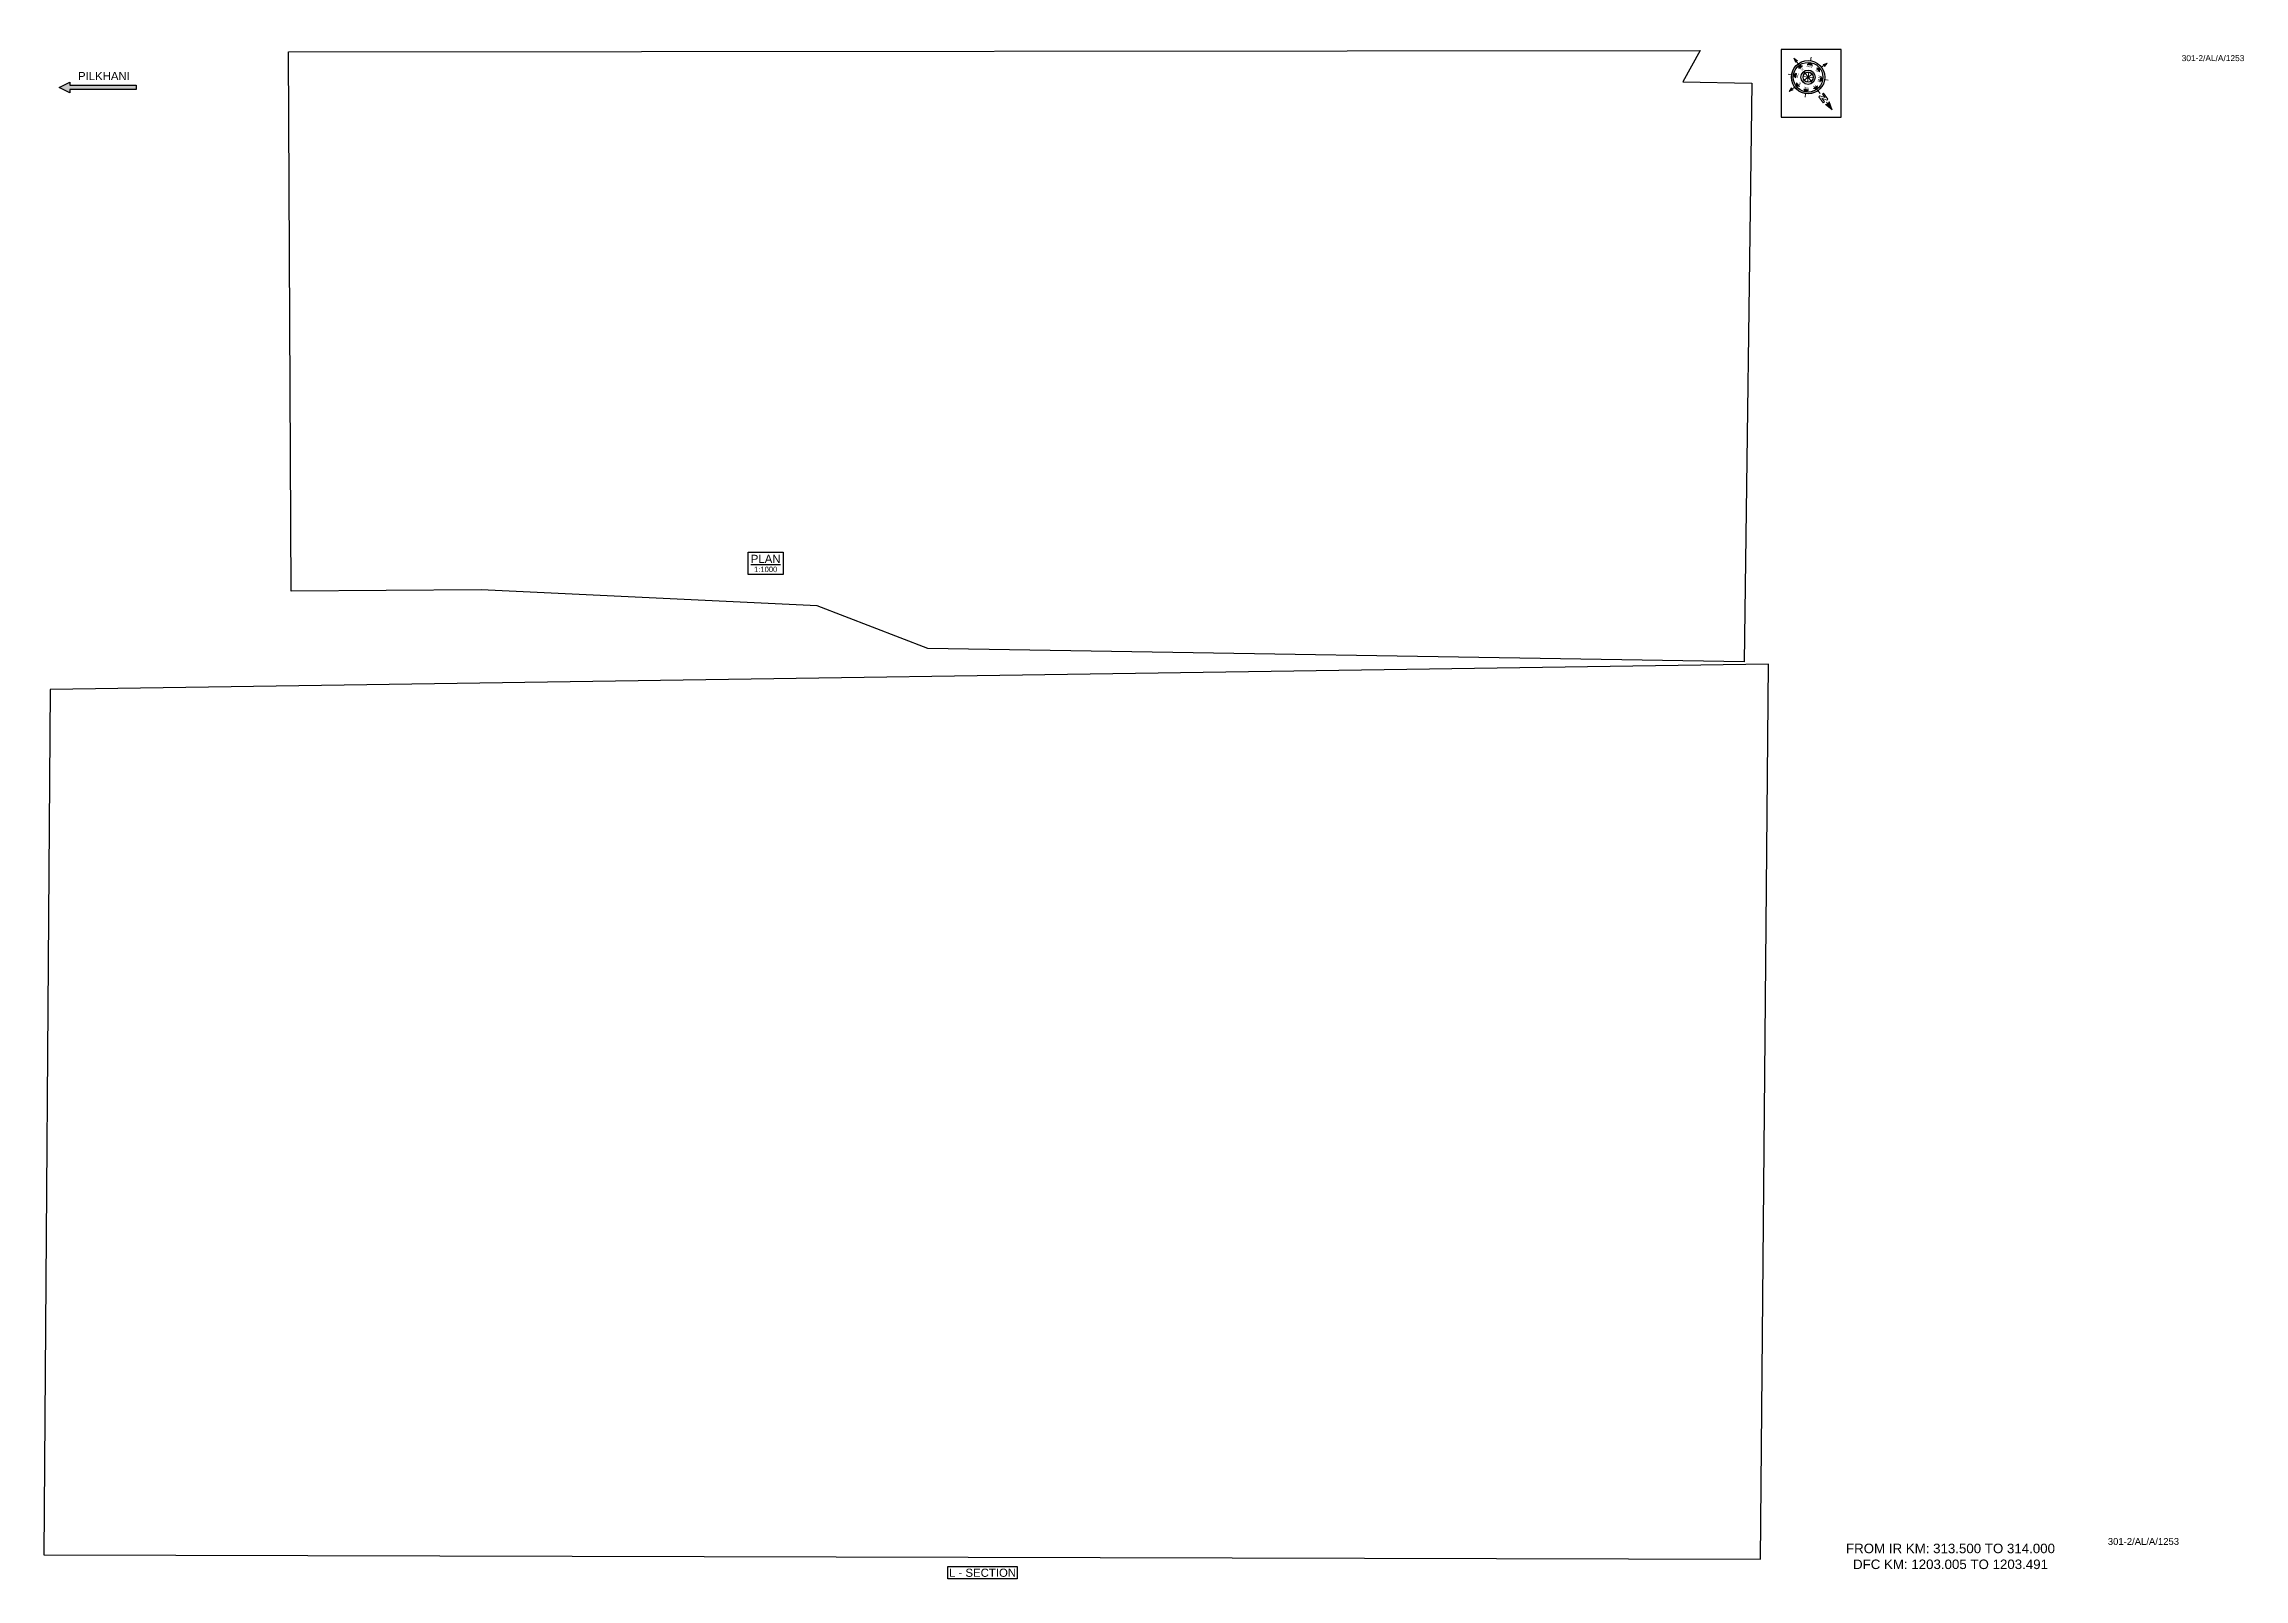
# Paper-space layout '1253' of a CAD drawing. Header units: metres. Extents: x 15 to 824, y 16 to 581.
import ezdxf
from ezdxf.enums import TextEntityAlignment as Align

# ---------------------------------------------------------------- set-up
doc = ezdxf.new("R2010")
doc.units = ezdxf.units.M
doc.header["$MEASUREMENT"] = 0
doc.layers.get('Defpoints').update_dxf_attribs({"color": 5})
doc.layers.add('DIRECTION', color=7, linetype='Continuous')
doc.layers.add('title', color=7, linetype='Continuous')
doc.styles.get("Standard").update_dxf_attribs({"font": 'arial.ttf'})
doc.styles.add('Style-Arial', font='arial.ttf')

# ---------------------------------------------------------------- blocks, each defined once
blk = doc.blocks.new('N')
for points in [[(0, 8.41), (-0.49, 6.68), (0, 6.93)], [(0.49, 6.68), (0, 6.93), (0, 8.41)], [(-4.93, 0), (-4.07, 0.25), (-4.19, 0)], [(-4.07, -0.25), (-4.19, 0), (-4.93, 0)], [(-3.08, 0), (-2.59, 0.49), (-2.59, -0.49)], [(-2.18, 2.18), (-1.48, 2.18), (-2.18, 1.48)], [(0, 3.08), (0.49, 2.59), (-0.49, 2.59)], [(2.18, 2.18), (2.18, 1.48), (1.48, 2.18)], [(3.08, 0), (2.59, -0.49), (2.59, 0.49)], [(4.07, 0.25), (4.19, 0), (4.93, 0)], [(4.93, 0), (4.07, -0.25), (4.19, 0)], [(-2.18, -2.18), (-2.18, -1.48), (-1.48, -2.18)], [(0, -3.08), (-0.49, -2.59), (0.49, -2.59)], [(0, -4.93), (-0.25, -4.07), (0, -4.19)], [(0.25, -4.07), (0, -4.19), (0, -4.93)], [(2.18, -2.18), (1.48, -2.18), (2.18, -1.48)]]:
    blk.add_hatch(color=7).paths.add_polyline_path(points, flags=0)
h = blk.add_hatch(color=7)
h.paths.add_polyline_path([(0, -3.08), (0, -3.46, 1), (0, 3.46), (0, 3.08, -1)])
h.paths.add_polyline_path([(0, 1.05), (0, 1.48, 1), (0, -1.48), (0, -1.05, -1)])
at = {"color": 7, "linetype": 'ByBlock', "lineweight": 13}
for p, q in [((-0.61, 4.57), (-0.61, 6.12)), ((-0.61, 6.12), (-0.3, 6.12)), ((-0.3, 6.12), (0.32, 5.19)), ((0.32, 4.57), (-0.3, 5.5)), ((-0.3, 5.5), (-0.3, 4.57)), ((0.32, 5.19), (0.32, 6.12)), ((0.32, 6.12), (0.64, 6.12)), ((0.64, 6.12), (0.64, 4.57))]:
    blk.add_line(p, q, dxfattribs=at)
at = {"color": 7, "lineweight": 13}
for p, q in [((0, 6.41), (0, 7.28)), ((-3.46, 0), (-4.19, 0)), ((-2.45, 2.45), (-2.97, 2.97)), ((1.05, 0), (-1.05, 0)), ((-1.05, 0), (1.05, 0)), ((-0.74, 0.74), (0.74, -0.74)), ((0.74, 0.74), (-0.74, -0.74)), ((0.74, -0.74), (-0.74, 0.74)), ((-0.74, -0.74), (0.74, 0.74)), ((0, 3.46), (0, 4.19)), ((0, 3.46), (0, 3.08)), ((0, 1.05), (0, 1.48)), ((0, 1.05), (0, -1.05)), ((0, -1.05), (0, 1.05)), ((2.45, 2.45), (2.97, 2.97)), ((3.46, 0), (4.19, 0)), ((-2.45, -2.45), (-2.97, -2.97)), ((0, -1.05), (0, -1.48)), ((0, -3.46), (0, -3.08)), ((0, -3.46), (0, -4.19)), ((2.45, -2.45), (2.97, -2.97))]:
    blk.add_line(p, q, dxfattribs=at)
for points in [[(0, 8.41), (-0.49, 6.68), (0, 6.93), (0, 6.93)], [(0.49, 6.68), (0, 6.93), (0, 8.41), (0, 8.41)], [(-4.93, 0), (-4.07, 0.25), (-4.19, 0), (-4.19, 0)], [(-4.07, -0.25), (-4.19, 0), (-4.93, 0), (-4.93, 0)], [(-3.08, 0), (-2.59, 0.49), (-2.59, -0.49), (-2.59, -0.49)], [(-2.18, 2.18), (-1.48, 2.18), (-2.18, 1.48), (-2.18, 1.48)], [(0, 3.08), (0.49, 2.59), (-0.49, 2.59), (-0.49, 2.59)], [(2.18, 2.18), (2.18, 1.48), (1.48, 2.18), (1.48, 2.18)], [(3.08, 0), (2.59, -0.49), (2.59, 0.49), (2.59, 0.49)], [(4.07, 0.25), (4.19, 0), (4.93, 0), (4.93, 0)], [(4.93, 0), (4.07, -0.25), (4.19, 0), (4.19, 0)], [(-2.18, -2.18), (-2.18, -1.48), (-1.48, -2.18), (-1.48, -2.18)], [(0, -3.08), (-0.49, -2.59), (0.49, -2.59), (0.49, -2.59)], [(0, -4.93), (-0.25, -4.07), (0, -4.19), (0, -4.19)], [(0.25, -4.07), (0, -4.19), (0, -4.93), (0, -4.93)], [(2.18, -2.18), (1.48, -2.18), (2.18, -1.48), (2.18, -1.48)]]:
    blk.add_lwpolyline(points, close=True, dxfattribs=at)
at = {"color": 7, "linetype": 'ByBlock', "lineweight": 13}
for points in [[(-0.3, 4.57), (-0.61, 4.57)], [(0.32, 4.57), (0.64, 4.57)]]:
    blk.add_lwpolyline(points, dxfattribs=at)
at = {"color": 7}
for radius in [3.46, 3.08, 1.48, 1.05]:
    blk.add_circle((0, 0), radius, dxfattribs=at)
for s, rotation, p in [('W', 90, (-2.1, 0)), ('NW', 45, (-1.48, 1.48)), ('NE', 315, (1.48, 1.48)), ('E', 270, (1.97, 0)), ('SW', 135, (-1.48, -1.48)), ('SE', 225, (1.48, -1.48))]:
    blk.add_text(s, height=0.6, rotation=rotation, dxfattribs=at).set_placement(p, align=Align.CENTER)
for s, p in [('N', (0, 2.1)), ('S', (0, -2.47))]:
    blk.add_text(s, height=0.6, dxfattribs=at).set_placement(p, align=Align.CENTER)
blk = doc.blocks.new('*U3')
h = blk.add_hatch(color=256)
h.dxf.hatch_style = 1
h.paths.add_polyline_path([(-22.65, 0.8), (-22.65, 2), (-26.65, 0), (-22.65, -2), (-22.65, -0.8), (1.65, -0.8), (1.65, 0.8)])
blk.add_lwpolyline([(1.65, 0.8), (1.65, -0.8), (-22.65, -0.8), (-22.65, -2), (-26.65, 0), (-22.65, 2), (-22.65, 0.8)], close=True)

psp = doc.layouts.new('1253')

# ---------------------------------------------------------------- linework, layer by layer
psp.add_lwpolyline([(347.29, 16.2), (347.29, 20.8), (372.82, 20.8), (372.82, 16.2)], close=True)
at = {"layer": 'Defpoints'}
for points in [[(104.71, 578.2), (624.15, 578.73), (617.74, 567.17), (643.14, 566.68), (640.32, 353.65), (339.91, 358.57), (299.16, 374.33), (175.61, 380.24), (105.61, 379.74)], [(14.67, 25.08), (646.31, 23.51), (649.33, 352.83), (16.91, 343.49)]]:
    psp.add_lwpolyline(points, close=True, dxfattribs=at)
at = {"layer": 'title', "color": 7, "linetype": 'Continuous', "lineweight": -3}
psp.add_lwpolyline([(273.87, 394.03), (286.75, 394.03), (286.75, 385.88), (273.87, 385.88)], close=True, dxfattribs=at)

# ---------------------------------------------------------------- block references
at = {"layer": 'DIRECTION'}
psp.add_blockref('*U3', (46.89, 565.06), dxfattribs=at)

# ---------------------------------------------------------------- texts
at = {"style": 'Style-Arial'}
for height, p in [(2.2, (801.38, 574.76)), (2.5, (774.19, 28.76))]:
    psp.add_text('301-2/AL/A/1253', height=height, dxfattribs=at).set_placement(p)
at = {"insert": (674.16, 29.19), "char_height": 3.5, "attachment_point": 1, "style": 'Style-Arial'}
psp.add_mtext_dynamic_manual_height_columns('\\pxqc;FROM IR KM: 313.500 TO 314.000 {\\C1;DFC KM: 1203.005 TO 1203.491 }', width=84.2726, gutter_width=17.5, heights=[0], dxfattribs=at)
at = {"layer": 'DIRECTION', "linetype": 'Continuous'}
psp.add_text('PILKHANI', height=3, dxfattribs=at).set_placement((27.18, 567.78))
at = {"layer": 'title', "color": 7, "linetype": 'Continuous', "lineweight": -3, "style": 'Style-Arial'}
for s, height, p in [('%%UPLAN', 3, (280.26, 391.59)), ('1:1000', 2, (280.26, 387.73))]:
    psp.add_text(s, height=height, dxfattribs=at).set_placement(p, align=Align.MIDDLE)
at = {"layer": 'title', "style": 'Style-Arial'}
psp.add_text('L - SECTION', height=3, rotation=0.00006, dxfattribs=at).set_placement((360.07, 18.5), align=Align.MIDDLE_CENTER)

# ---------------------------------------------------------------- viewports
at = {"layer": 'Defpoints', "view_twist_angle": 213.36501631}
vp = psp.add_viewport(center=(373.92, 466.19), size=(538.43, 225.0802), view_center_point=(1334013.05, -3178079.22), view_height=225.0803, dxfattribs=at)
vp.dxf.flags = 0x10000  # cut along an outline
vp.dxf.clipping_boundary_handle = psp.add_lwpolyline([(104.71, 578.2), (624.15, 578.73), (617.74, 567.17), (643.14, 566.68), (640.32, 353.65), (339.91, 358.57), (299.16, 374.33), (175.61, 380.24), (105.61, 379.74)], format="xyb", close=True, dxfattribs={"invisible": 1}).dxf.handle
at = {"layer": 'Defpoints'}
vp = psp.add_viewport(center=(332, 188.17), size=(634.66, 329.3222), view_center_point=(31211.7, -12074.44), view_height=329.3222, status=3, dxfattribs=at)
vp.dxf.flags = 0x10000  # cut along an outline
vp.dxf.clipping_boundary_handle = psp.add_lwpolyline([(14.67, 25.08), (646.31, 23.51), (649.33, 352.83), (16.91, 343.49)], format="xyb", close=True, dxfattribs={"invisible": 1}).dxf.handle

# ---------------------------------------------------------------- wipeouts: each hides what was drawn before it
psp.add_wipeout([(653.96, 579), (676, 579), (676, 554.19), (653.96, 554.19)])

# ---------------------------------------------------------------- next in the draw order: linework, layer by layer
psp.add_lwpolyline([(676, 579), (653.96, 579), (653.96, 554.19), (676, 554.19)], close=True)

# ---------------------------------------------------------------- next in the draw order: block references
at = {"xscale": 1.771541522973351, "yscale": 1.771541522973351, "zscale": 1.771541522973351, "rotation": 216.5675582561224}
psp.add_blockref('N', (663.88, 568.84), dxfattribs=at)

doc.saveas('drawing.dxf')
